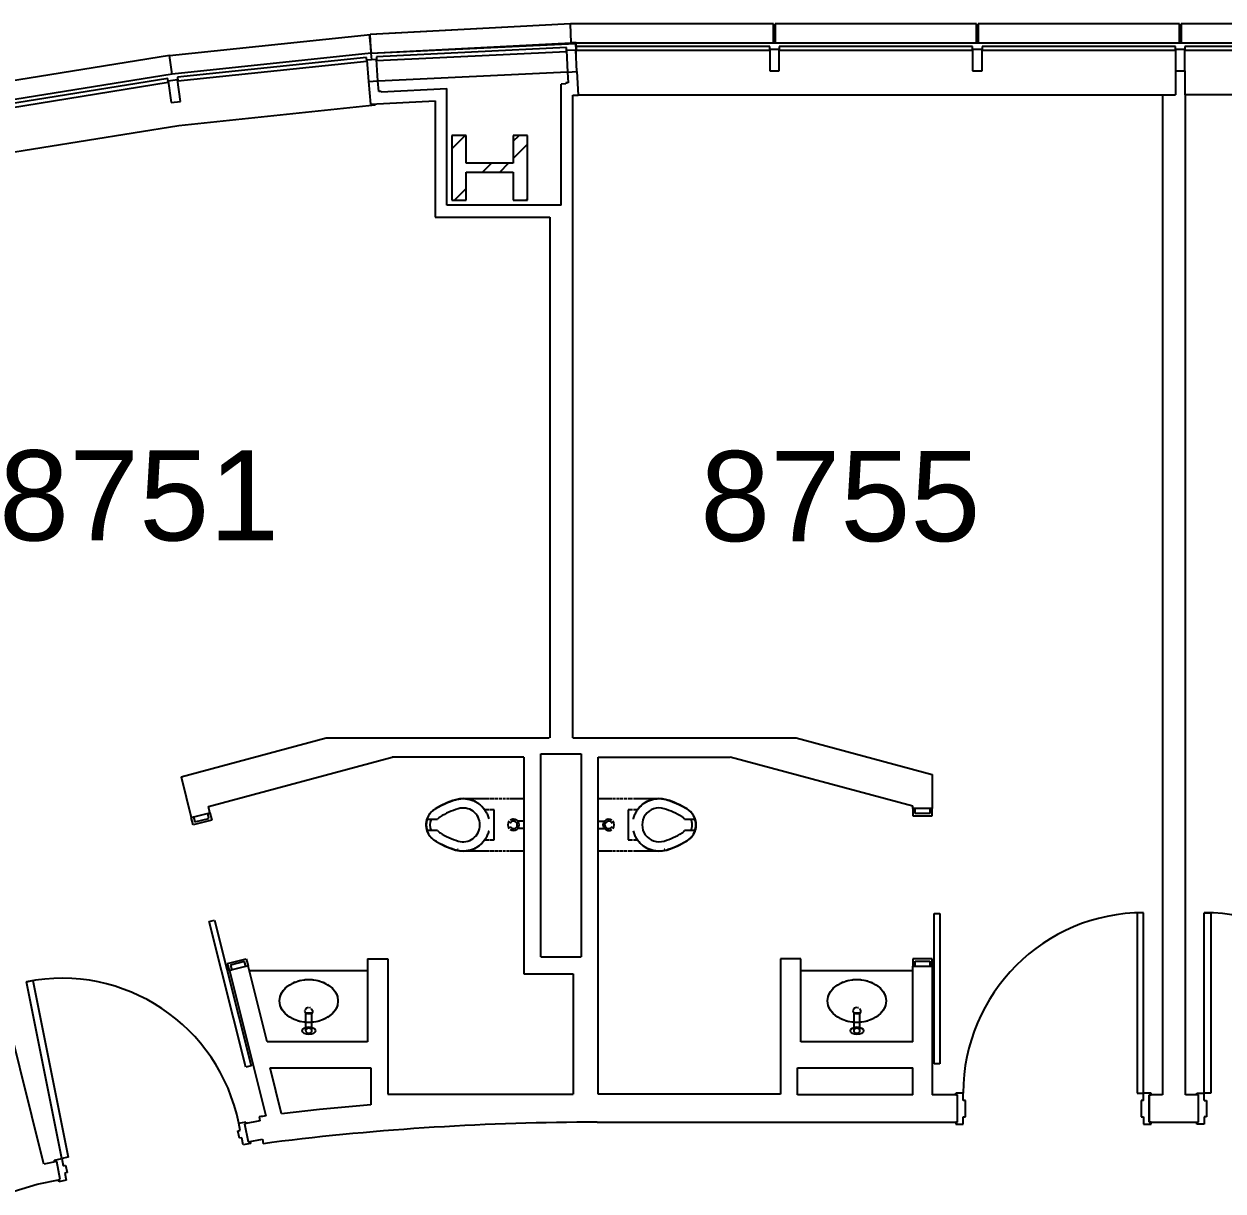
# Model space of a CAD drawing. Header units: inches. Extents: x -59 to 5673, y -29 to 4299.
# Drawn here: x 731.7 to 1050.7, y 3946.8 to 4257.3 of the extents above; entities that cross this region are included whole.
import ezdxf

# ---------------------------------------------------------------- set-up
doc = ezdxf.new("R2010")
doc.units = ezdxf.units.IN
doc.header["$LTSCALE"] = 96
doc.header["$MEASUREMENT"] = 0
for name, color, linetype in [('A-ANNO-ROOM', 4, 'Continuous'), ('A-COLS', 5, 'Continuous'), ('A-DOOR', 2, 'Continuous'), ('A-FLOR-CASE', 3, 'Continuous'), ('A-FLOR-PFIX', 2, 'Continuous'), ('A-GLAZ', 2, 'Continuous'), ('A-WALL-FULL', 6, 'Continuous')]:
    doc.layers.add(name, color=color, linetype=linetype)
doc.styles.add('ARIAL', font='arial.ttf')

msp = doc.modelspace()

# ---------------------------------------------------------------- hatches: boundary and pattern name
at = {"layer": 'A-GLAZ'}
for points in [[(824.05, 4249.56), (824.05, 4249.58), (823.8, 4254.55), (823.52, 4254.53), (823.83, 4251.58)], [(824.05, 4249.56), (878.44, 4252.15), (878.47, 4251.58), (878.59, 4251.6), (878.59, 4252.33), (877.25, 4252.33), (825.1, 4249.61)]]:
    msp.add_hatch(color=256, dxfattribs=at).paths.add_polyline_path(points, flags=0)

# ---------------------------------------------------------------- linework, layer by layer
at = {"layer": 'A-COLS'}
for p, q in [((845.48, 4224.12), (849.03, 4227.68)), ((849.3, 4227.68), (845.48, 4227.68)), ((845.48, 4227.68), (845.48, 4210.48)), ((849.3, 4220.27), (849.3, 4227.68)), ((861.86, 4226.1), (863.43, 4227.68)), ((865.68, 4227.68), (861.86, 4227.68)), ((861.86, 4227.68), (861.86, 4220.27)), ((865.68, 4210.48), (865.68, 4227.68)), ((861.86, 4221.49), (865.68, 4225.32)), ((861.86, 4220.27), (849.3, 4220.27)), ((849.3, 4210.48), (849.3, 4217.89)), ((849.3, 4217.89), (861.86, 4217.89)), ((853.64, 4217.89), (856.02, 4220.27)), ((858.25, 4217.89), (860.63, 4220.27)), ((861.86, 4217.89), (861.86, 4210.48)), ((846.23, 4210.48), (849.3, 4213.54)), ((845.48, 4210.48), (849.3, 4210.48)), ((861.86, 4210.48), (865.68, 4210.48)), ((865.24, 4210.48), (865.68, 4210.92))]:
    msp.add_line(p, q, dxfattribs=at)
at = {"layer": 'A-DOOR'}
for p, q in [((968.83, 4048.58), (968.2, 4048.58)), ((968.2, 4048.58), (968.2, 4046.58)), ((968.83, 4047.2), (968.83, 4048.58)), ((972.7, 4048.58), (972.7, 4047.2)), ((973.33, 4048.58), (972.7, 4048.58)), ((973.33, 4046.58), (973.33, 4048.58)), ((776.18, 4046.17), (776.79, 4046.32)), ((776.67, 4044.23), (776.18, 4046.17)), ((781.64, 4045.47), (776.67, 4044.23)), ((776.79, 4046.32), (777.12, 4044.99)), ((777.12, 4044.99), (780.88, 4045.93)), ((780.55, 4047.26), (781.16, 4047.41)), ((780.88, 4045.93), (780.55, 4047.26)), ((781.16, 4047.41), (781.64, 4045.47)), ((968.2, 4046.58), (973.33, 4046.58)), ((972.7, 4047.2), (968.83, 4047.2)), ((973.83, 3980.58), (973.83, 4020.58)), ((973.83, 4020.58), (975.33, 4020.58)), ((975.33, 4020.58), (975.33, 3980.58)), ((1027.83, 4020.83), (1027.83, 3972.83)), ((1029.58, 4020.83), (1027.83, 4020.83)), ((1029.58, 3972.83), (1029.58, 4020.83)), ((1045.7, 4020.83), (1047.45, 4020.83)), ((1045.7, 3972.83), (1045.7, 4020.83)), ((1047.45, 4020.83), (1047.45, 3972.83)), ((780.9, 4018.49), (782.36, 4018.85)), ((790.7, 3979.71), (780.9, 4018.49)), ((782.36, 4018.85), (792.16, 3980.07)), ((785.86, 4007.36), (790.83, 4008.6)), ((786.34, 4005.42), (785.86, 4007.36)), ((790.38, 4007.84), (786.62, 4006.91)), ((790.71, 4006.51), (790.38, 4007.84)), ((790.83, 4008.6), (791.32, 4006.66)), ((973.33, 4008.58), (968.2, 4008.58)), ((968.2, 4008.58), (968.2, 4006.58)), ((968.83, 4007.95), (972.7, 4007.95)), ((968.83, 4006.58), (968.83, 4007.95)), ((972.7, 4007.95), (972.7, 4006.58)), ((973.33, 4006.58), (973.33, 4008.58)), ((786.95, 4005.57), (786.34, 4005.42)), ((786.62, 4006.91), (786.95, 4005.57)), ((791.32, 4006.66), (790.71, 4006.51)), ((968.2, 4006.58), (968.83, 4006.58)), ((972.7, 4006.58), (973.33, 4006.58)), ((732.32, 4002.46), (734.04, 4002.8)), ((741.75, 3955.39), (732.32, 4002.46)), ((734.04, 4002.8), (743.46, 3955.74)), ((792.16, 3980.07), (790.7, 3979.71)), ((975.33, 3980.58), (973.83, 3980.58)), ((979.58, 3972.33), (979.58, 3972.83)), ((981.58, 3972.83), (979.58, 3972.83)), ((979.58, 3972.33), (980.08, 3972.33)), ((980.08, 3965.08), (980.08, 3972.33)), ((981.58, 3970.89), (981.58, 3972.83)), ((1027.83, 3972.83), (1029.58, 3972.83)), ((1031.58, 3972.83), (1029.58, 3972.83)), ((1029.58, 3970.89), (1029.58, 3972.83)), ((1031.08, 3965.08), (1031.08, 3972.33)), ((1031.08, 3972.33), (1031.58, 3972.33)), ((1031.58, 3972.33), (1031.58, 3972.83)), ((1031.58, 3972.33), (1031.58, 3972.58)), ((1043.7, 3972.83), (1045.7, 3972.83)), ((1043.7, 3972.33), (1043.7, 3972.83)), ((1043.7, 3972.33), (1043.7, 3972.58)), ((1044.2, 3972.33), (1043.7, 3972.33)), ((1044.2, 3965.08), (1044.2, 3972.33)), ((1047.45, 3972.83), (1045.7, 3972.83)), ((1045.7, 3970.89), (1045.7, 3972.83)), ((982.2, 3970.89), (981.58, 3970.89)), ((982.2, 3966.51), (982.2, 3970.89)), ((1029.58, 3970.89), (1028.96, 3970.89)), ((1028.96, 3970.89), (1028.96, 3966.51)), ((1045.7, 3970.89), (1046.32, 3970.89)), ((1046.32, 3970.89), (1046.32, 3966.51)), ((981.58, 3964.58), (981.58, 3966.51)), ((981.58, 3966.51), (982.2, 3966.51)), ((1028.96, 3966.51), (1029.58, 3966.51)), ((1029.58, 3966.51), (1029.58, 3964.58)), ((1045.7, 3966.51), (1045.7, 3964.58)), ((1046.32, 3966.51), (1045.7, 3966.51)), ((788.58, 3962.8), (789.19, 3962.92)), ((788.97, 3960.84), (788.58, 3962.8)), ((788.81, 3964.82), (790.77, 3965.22)), ((789.19, 3962.92), (788.81, 3964.82)), ((790.87, 3964.73), (790.38, 3964.63)), ((790.38, 3964.63), (791.34, 3959.85)), ((790.77, 3965.22), (790.87, 3964.73)), ((980.08, 3965.08), (979.58, 3965.08)), ((979.58, 3965.08), (979.58, 3964.58)), ((979.58, 3964.58), (981.58, 3964.58)), ((1029.58, 3964.58), (1031.58, 3964.58)), ((1031.58, 3965.08), (1031.08, 3965.08)), ((1031.58, 3964.58), (1031.58, 3965.08)), ((1043.7, 3965.08), (1044.2, 3965.08)), ((1043.7, 3964.58), (1043.7, 3965.08)), ((1045.7, 3964.58), (1043.7, 3964.58)), ((789.59, 3960.96), (788.97, 3960.84)), ((789.97, 3959.06), (789.59, 3960.96)), ((791.93, 3959.46), (789.97, 3959.06)), ((791.34, 3959.85), (791.83, 3959.95)), ((791.83, 3959.95), (791.93, 3959.46)), ((739.79, 3955), (741.75, 3955.39)), ((739.88, 3954.51), (739.79, 3955)), ((740.37, 3954.61), (739.88, 3954.51)), ((741.33, 3949.83), (740.37, 3954.61)), ((743.46, 3955.74), (741.75, 3955.39)), ((741.75, 3955.39), (742.13, 3953.49)), ((742.13, 3953.49), (742.73, 3953.62)), ((742.73, 3953.62), (743.13, 3951.66)), ((740.84, 3949.73), (741.33, 3949.83)), ((740.94, 3949.24), (740.84, 3949.73)), ((743.13, 3951.66), (742.52, 3951.53)), ((742.52, 3951.53), (742.9, 3949.63)), ((742.9, 3949.63), (740.94, 3949.24))]:
    msp.add_line(p, q, dxfattribs=at)
for centre, start, end in [((1029.58, 3972.83), 90, 180), ((1029.58, 3972.83), 90, 180), ((1045.7, 3972.83), 0, 90), ((1045.7, 3972.83), 0, 90), ((741.75, 3955.39), 11.3279, 101.3279), ((741.75, 3955.39), 11.3279, 101.3279)]:
    msp.add_arc(centre, 48, start, end, dxfattribs=at)
at = {"layer": 'A-FLOR-CASE'}
for p, q in [((791.77, 4005.45), (823.08, 4005.45)), ((938.33, 4005.45), (968.2, 4005.45))]:
    msp.add_line(p, q, dxfattribs=at)
at = {"layer": 'A-FLOR-PFIX'}
for p, q in [((841.07, 4048.45), (841.86, 4048.92)), ((841.86, 4048.92), (842.67, 4049.36)), ((842.67, 4049.36), (843.5, 4049.76)), ((843.5, 4049.76), (844.34, 4050.13)), ((844.34, 4050.13), (845.19, 4050.47)), ((845.19, 4050.47), (846.06, 4050.77)), ((846.06, 4050.77), (846.45, 4050.89)), ((846.45, 4050.89), (846.72, 4050.97)), ((846.72, 4050.97), (846.99, 4051.04)), ((846.99, 4051.04), (847.27, 4051.09)), ((847.27, 4051.09), (847.54, 4051.14)), ((847.54, 4051.14), (847.82, 4051.17)), ((847.82, 4051.17), (848.1, 4051.19)), ((848.1, 4051.19), (848.38, 4051.2)), ((848.38, 4051.2), (848.66, 4051.2)), ((848.5, 4051.2), (855.33, 4051.2)), ((848.66, 4051.2), (848.94, 4051.19)), ((848.94, 4051.19), (849.22, 4051.16)), ((849.22, 4051.16), (849.5, 4051.13)), ((849.5, 4051.13), (849.77, 4051.08)), ((849.77, 4051.08), (850.05, 4051.03)), ((850.05, 4051.03), (850.32, 4050.96)), ((850.32, 4050.96), (850.59, 4050.88)), ((850.59, 4050.88), (850.85, 4050.79)), ((850.85, 4050.79), (851.11, 4050.7)), ((851.11, 4050.7), (851.37, 4050.59)), ((851.37, 4050.59), (851.63, 4050.47)), ((851.63, 4050.47), (851.87, 4050.34)), ((851.87, 4050.34), (852.12, 4050.2)), ((852.12, 4050.2), (852.35, 4050.05)), ((852.35, 4050.05), (852.58, 4049.89)), ((852.58, 4049.89), (852.81, 4049.72)), ((852.81, 4049.72), (853.02, 4049.54)), ((853.02, 4049.54), (853.23, 4049.36)), ((853.23, 4049.36), (853.44, 4049.16)), ((853.44, 4049.16), (853.63, 4048.96)), ((853.63, 4048.96), (853.82, 4048.75)), ((853.82, 4048.75), (854, 4048.54)), ((855.57, 4051.2), (856.83, 4051.2)), ((857.07, 4051.2), (857.83, 4051.2)), ((858.07, 4051.2), (858.83, 4051.2)), ((859.07, 4051.2), (859.83, 4051.2)), ((860.07, 4051.2), (860.83, 4051.2)), ((861.07, 4051.2), (864.7, 4051.2)), ((884.45, 4051.2), (888.15, 4051.2)), ((888.32, 4051.2), (889.08, 4051.2)), ((889.32, 4051.2), (890.08, 4051.2)), ((890.34, 4051.2), (891.08, 4051.2)), ((891.32, 4051.2), (892.08, 4051.2)), ((892.32, 4051.2), (893.58, 4051.2)), ((893.82, 4051.2), (900.65, 4051.2)), ((895.04, 4048.38), (895.21, 4048.6)), ((895.21, 4048.6), (895.39, 4048.82)), ((895.39, 4048.82), (895.58, 4049.02)), ((895.58, 4049.02), (895.78, 4049.22)), ((895.78, 4049.22), (895.98, 4049.41)), ((896, 4049.43), (896.19, 4049.6)), ((896.19, 4049.6), (896.41, 4049.77)), ((896.41, 4049.77), (896.64, 4049.94)), ((896.64, 4049.94), (896.87, 4050.09)), ((896.87, 4050.09), (897.11, 4050.24)), ((897.11, 4050.24), (897.36, 4050.38)), ((897.36, 4050.38), (897.61, 4050.5)), ((897.61, 4050.5), (897.86, 4050.62)), ((897.86, 4050.62), (898.12, 4050.73)), ((898.12, 4050.73), (898.38, 4050.82)), ((898.38, 4050.82), (898.65, 4050.91)), ((898.65, 4050.91), (898.92, 4050.98)), ((898.92, 4050.98), (899.19, 4051.05)), ((899.19, 4051.05), (899.47, 4051.1)), ((899.47, 4051.1), (899.74, 4051.14)), ((899.74, 4051.14), (900.02, 4051.17)), ((900.02, 4051.17), (900.3, 4051.19)), ((900.3, 4051.19), (900.58, 4051.2)), ((900.58, 4051.2), (900.86, 4051.2)), ((900.86, 4051.2), (901.14, 4051.18)), ((901.14, 4051.18), (901.42, 4051.16)), ((901.42, 4051.16), (901.7, 4051.12)), ((901.7, 4051.12), (901.97, 4051.08)), ((901.97, 4051.08), (902.25, 4051.02)), ((902.25, 4051.02), (902.52, 4050.95)), ((902.52, 4050.95), (902.71, 4050.89)), ((902.71, 4050.89), (903.58, 4050.61)), ((903.58, 4050.61), (904.44, 4050.29)), ((904.44, 4050.29), (905.29, 4049.93)), ((905.29, 4049.93), (906.12, 4049.54)), ((906.12, 4049.54), (906.94, 4049.12)), ((906.94, 4049.12), (907.74, 4048.66)), ((907.74, 4048.66), (908.09, 4048.45)), ((838.8, 4045.19), (838.85, 4045.39)), ((838.85, 4045.39), (838.9, 4045.58)), ((838.9, 4045.58), (838.96, 4045.77)), ((838.93, 4045.7), (841.7, 4045.7)), ((838.96, 4045.77), (839.02, 4045.96)), ((839.02, 4045.96), (839.1, 4046.15)), ((839.1, 4046.15), (839.18, 4046.33)), ((839.18, 4046.33), (839.27, 4046.51)), ((839.27, 4046.51), (839.36, 4046.69)), ((839.36, 4046.69), (839.47, 4046.86)), ((839.47, 4046.86), (839.58, 4047.02)), ((839.58, 4047.02), (839.69, 4047.19)), ((839.69, 4047.19), (839.81, 4047.35)), ((839.81, 4047.35), (839.94, 4047.5)), ((839.94, 4047.5), (840.08, 4047.65)), ((840.08, 4047.65), (840.22, 4047.79)), ((840.22, 4047.79), (840.37, 4047.92)), ((840.37, 4047.92), (840.52, 4048.06)), ((840.52, 4048.06), (840.67, 4048.18)), ((840.67, 4048.18), (840.84, 4048.3)), ((840.84, 4048.3), (841, 4048.41)), ((841, 4048.41), (841.07, 4048.45)), ((854, 4048.54), (854.16, 4048.31)), ((854.16, 4048.31), (854.32, 4048.09)), ((855.33, 4048.2), (854.25, 4048.2)), ((854.32, 4048.09), (854.48, 4047.85)), ((854.48, 4047.85), (854.62, 4047.61)), ((854.62, 4047.61), (854.75, 4047.36)), ((854.75, 4047.36), (854.87, 4047.11)), ((854.87, 4047.11), (854.98, 4046.85)), ((854.98, 4046.85), (855.08, 4046.59)), ((855.08, 4046.59), (855.17, 4046.32)), ((855.17, 4046.32), (855.25, 4046.06)), ((855.25, 4046.06), (855.32, 4045.78)), ((856.75, 4048.2), (855.57, 4048.2)), ((856.75, 4040.2), (856.75, 4048.2)), ((893.58, 4048.2), (892.4, 4048.2)), ((892.4, 4048.2), (892.4, 4040.2)), ((894.91, 4048.2), (893.82, 4048.2)), ((893.83, 4045.74), (893.86, 4045.87)), ((893.86, 4045.87), (893.93, 4046.14)), ((893.93, 4046.14), (894.01, 4046.4)), ((894.01, 4046.4), (894.1, 4046.67)), ((894.1, 4046.67), (894.21, 4046.93)), ((894.21, 4046.93), (894.32, 4047.18)), ((894.32, 4047.18), (894.45, 4047.43)), ((894.45, 4047.43), (894.58, 4047.68)), ((894.58, 4047.68), (894.72, 4047.92)), ((894.72, 4047.92), (894.88, 4048.15)), ((894.88, 4048.15), (895.04, 4048.38)), ((907.45, 4045.7), (910.22, 4045.7)), ((908.09, 4048.45), (908.26, 4048.34)), ((908.26, 4048.34), (908.42, 4048.23)), ((908.42, 4048.23), (908.58, 4048.1)), ((908.58, 4048.1), (908.73, 4047.98)), ((908.73, 4047.98), (908.88, 4047.84)), ((908.88, 4047.84), (909.02, 4047.7)), ((909.02, 4047.7), (909.16, 4047.56)), ((909.16, 4047.56), (909.29, 4047.41)), ((909.29, 4047.41), (909.42, 4047.25)), ((909.42, 4047.25), (909.53, 4047.09)), ((909.53, 4047.09), (909.65, 4046.92)), ((909.65, 4046.92), (909.75, 4046.75)), ((909.75, 4046.75), (909.85, 4046.58)), ((909.85, 4046.58), (909.94, 4046.4)), ((909.94, 4046.4), (910.03, 4046.22)), ((910.03, 4046.22), (910.1, 4046.04)), ((910.1, 4046.04), (910.17, 4045.85)), ((910.17, 4045.85), (910.24, 4045.66)), ((910.24, 4045.66), (910.29, 4045.47)), ((910.29, 4045.47), (910.34, 4045.27)), ((838.7, 4044.2), (838.71, 4044.4)), ((838.7, 4044.12), (838.7, 4044.2)), ((838.71, 4043.92), (838.7, 4044.12)), ((838.71, 4044.4), (838.72, 4044.6)), ((838.73, 4043.72), (838.71, 4043.92)), ((838.72, 4044.6), (838.74, 4044.8)), ((838.75, 4043.52), (838.73, 4043.72)), ((838.74, 4044.8), (838.77, 4045)), ((838.78, 4043.33), (838.75, 4043.52)), ((838.77, 4045), (838.8, 4045.19)), ((838.82, 4043.13), (838.78, 4043.33)), ((838.87, 4042.94), (838.82, 4043.13)), ((838.92, 4042.74), (838.87, 4042.94)), ((838.98, 4042.55), (838.92, 4042.74)), ((841.7, 4042.7), (838.93, 4042.7)), ((839.05, 4042.37), (838.98, 4042.55)), ((839.13, 4042.18), (839.05, 4042.37)), ((839.21, 4042), (839.13, 4042.18)), ((855.23, 4042.27), (855.15, 4042)), ((855.3, 4042.54), (855.23, 4042.27)), ((855.33, 4042.66), (855.3, 4042.54)), ((864.7, 4045.2), (863.04, 4045.2)), ((864.7, 4043.2), (863.04, 4043.2)), ((884.45, 4045.2), (886.11, 4045.2)), ((884.45, 4043.2), (886.11, 4043.2)), ((893.9, 4042.35), (893.84, 4042.62)), ((893.98, 4042.08), (893.9, 4042.35)), ((910.22, 4042.7), (907.45, 4042.7)), ((910.06, 4042.25), (909.98, 4042.07)), ((910.13, 4042.44), (910.06, 4042.25)), ((910.2, 4042.63), (910.13, 4042.44)), ((910.26, 4042.82), (910.2, 4042.63)), ((910.31, 4043.01), (910.26, 4042.82)), ((910.35, 4043.21), (910.31, 4043.01)), ((910.34, 4045.27), (910.38, 4045.08)), ((910.39, 4043.4), (910.35, 4043.21)), ((910.38, 4045.08), (910.41, 4044.88)), ((910.42, 4043.6), (910.39, 4043.4)), ((910.41, 4044.88), (910.43, 4044.68)), ((910.44, 4043.8), (910.42, 4043.6)), ((910.43, 4044.68), (910.44, 4044.48)), ((910.44, 4044.48), (910.45, 4044.28)), ((910.45, 4044), (910.44, 4043.8)), ((910.45, 4044.28), (910.45, 4044.2)), ((910.45, 4044.2), (910.45, 4044)), ((839.3, 4041.82), (839.21, 4042)), ((839.4, 4041.65), (839.3, 4041.82)), ((839.51, 4041.48), (839.4, 4041.65)), ((839.62, 4041.31), (839.51, 4041.48)), ((839.74, 4041.15), (839.62, 4041.31)), ((839.86, 4041), (839.74, 4041.15)), ((840, 4040.85), (839.86, 4041)), ((840.13, 4040.7), (840, 4040.85)), ((840.28, 4040.56), (840.13, 4040.7)), ((840.42, 4040.43), (840.28, 4040.56)), ((840.58, 4040.3), (840.42, 4040.43)), ((840.74, 4040.18), (840.58, 4040.3)), ((840.9, 4040.06), (840.74, 4040.18)), ((841.07, 4039.95), (840.9, 4040.06)), ((841.42, 4039.74), (841.07, 4039.95)), ((842.22, 4039.29), (841.42, 4039.74)), ((843.03, 4038.86), (842.22, 4039.29)), ((853.17, 4038.99), (852.96, 4038.81)), ((853.38, 4039.18), (853.17, 4038.99)), ((853.57, 4039.38), (853.38, 4039.18)), ((853.76, 4039.59), (853.57, 4039.38)), ((853.94, 4039.8), (853.76, 4039.59)), ((854.12, 4040.02), (853.94, 4039.8)), ((854.28, 4040.25), (854.12, 4040.02)), ((854.25, 4040.2), (855.35, 4040.2)), ((854.43, 4040.48), (854.28, 4040.25)), ((854.58, 4040.72), (854.43, 4040.48)), ((854.71, 4040.97), (854.58, 4040.72)), ((854.83, 4041.22), (854.71, 4040.97)), ((854.95, 4041.48), (854.83, 4041.22)), ((855.05, 4041.74), (854.95, 4041.48)), ((855.15, 4042), (855.05, 4041.74)), ((855.56, 4040.2), (856.75, 4040.2)), ((892.4, 4040.2), (893.6, 4040.2)), ((893.81, 4040.2), (894.91, 4040.2)), ((894.07, 4041.81), (893.98, 4042.08)), ((894.18, 4041.55), (894.07, 4041.81)), ((894.29, 4041.3), (894.18, 4041.55)), ((894.41, 4041.04), (894.29, 4041.3)), ((894.54, 4040.8), (894.41, 4041.04)), ((894.68, 4040.55), (894.54, 4040.8)), ((894.83, 4040.32), (894.68, 4040.55)), ((894.99, 4040.09), (894.83, 4040.32)), ((895.16, 4039.86), (894.99, 4040.09)), ((895.34, 4039.65), (895.16, 4039.86)), ((895.52, 4039.44), (895.34, 4039.65)), ((895.72, 4039.24), (895.52, 4039.44)), ((895.92, 4039.04), (895.72, 4039.24)), ((896.13, 4038.86), (895.92, 4039.04)), ((906.49, 4039.05), (905.66, 4038.64)), ((907.3, 4039.48), (906.49, 4039.05)), ((908.09, 4039.95), (907.3, 4039.48)), ((908.15, 4039.99), (908.09, 4039.95)), ((908.32, 4040.11), (908.15, 4039.99)), ((908.48, 4040.22), (908.32, 4040.11)), ((908.64, 4040.35), (908.48, 4040.22)), ((908.79, 4040.48), (908.64, 4040.35)), ((908.94, 4040.61), (908.79, 4040.48)), ((909.08, 4040.76), (908.94, 4040.61)), ((909.21, 4040.9), (909.08, 4040.76)), ((909.34, 4041.06), (909.21, 4040.9)), ((909.46, 4041.22), (909.34, 4041.06)), ((909.58, 4041.38), (909.46, 4041.22)), ((909.69, 4041.55), (909.58, 4041.38)), ((909.79, 4041.72), (909.69, 4041.55)), ((909.89, 4041.89), (909.79, 4041.72)), ((909.98, 4042.07), (909.89, 4041.89)), ((843.87, 4038.47), (843.03, 4038.86)), ((844.71, 4038.12), (843.87, 4038.47)), ((845.58, 4037.8), (844.71, 4038.12)), ((846.45, 4037.51), (845.58, 4037.8)), ((846.64, 4037.45), (846.45, 4037.51)), ((846.91, 4037.38), (846.64, 4037.45)), ((847.18, 4037.33), (846.91, 4037.38)), ((847.46, 4037.28), (847.18, 4037.33)), ((847.74, 4037.24), (847.46, 4037.28)), ((848.02, 4037.22), (847.74, 4037.24)), ((848.3, 4037.2), (848.02, 4037.22)), ((848.58, 4037.2), (848.3, 4037.2)), ((855.34, 4037.2), (848.5, 4037.2)), ((848.86, 4037.21), (848.58, 4037.2)), ((849.14, 4037.23), (848.86, 4037.21)), ((849.41, 4037.26), (849.14, 4037.23)), ((849.69, 4037.3), (849.41, 4037.26)), ((849.97, 4037.36), (849.69, 4037.3)), ((850.24, 4037.42), (849.97, 4037.36)), ((850.51, 4037.5), (850.24, 4037.42)), ((850.77, 4037.58), (850.51, 4037.5)), ((851.04, 4037.68), (850.77, 4037.58)), ((851.3, 4037.78), (851.04, 4037.68)), ((851.55, 4037.9), (851.3, 4037.78)), ((851.8, 4038.03), (851.55, 4037.9)), ((852.04, 4038.16), (851.8, 4038.03)), ((852.28, 4038.31), (852.04, 4038.16)), ((852.52, 4038.47), (852.28, 4038.31)), ((852.74, 4038.63), (852.52, 4038.47)), ((852.96, 4038.81), (852.74, 4038.63)), ((856.85, 4037.2), (855.57, 4037.2)), ((857.85, 4037.2), (857.05, 4037.2)), ((858.85, 4037.2), (858.05, 4037.2)), ((859.83, 4037.2), (859.05, 4037.2)), ((860.85, 4037.2), (860.07, 4037.2)), ((864.7, 4037.2), (861.05, 4037.2)), ((888.1, 4037.2), (884.45, 4037.2)), ((889.09, 4037.2), (888.3, 4037.2)), ((890.1, 4037.2), (889.32, 4037.2)), ((891.1, 4037.2), (890.34, 4037.2)), ((892.1, 4037.2), (891.3, 4037.2)), ((893.59, 4037.2), (892.3, 4037.2)), ((900.65, 4037.2), (893.82, 4037.2)), ((896.35, 4038.68), (896.13, 4038.86)), ((896.57, 4038.52), (896.35, 4038.68)), ((896.8, 4038.36), (896.57, 4038.52)), ((897.04, 4038.21), (896.8, 4038.36)), ((897.28, 4038.07), (897.04, 4038.21)), ((897.53, 4037.94), (897.28, 4038.07)), ((897.78, 4037.82), (897.53, 4037.94)), ((898.04, 4037.71), (897.78, 4037.82)), ((898.3, 4037.61), (898.04, 4037.71)), ((898.57, 4037.52), (898.3, 4037.61)), ((898.84, 4037.44), (898.57, 4037.52)), ((899.11, 4037.37), (898.84, 4037.44)), ((899.38, 4037.32), (899.11, 4037.37)), ((899.66, 4037.27), (899.38, 4037.32)), ((899.94, 4037.24), (899.66, 4037.27)), ((900.22, 4037.22), (899.94, 4037.24)), ((900.5, 4037.2), (900.22, 4037.22)), ((900.78, 4037.2), (900.5, 4037.2)), ((901.06, 4037.21), (900.78, 4037.2)), ((901.33, 4037.23), (901.06, 4037.21)), ((901.61, 4037.27), (901.33, 4037.23)), ((901.89, 4037.31), (901.61, 4037.27)), ((902.16, 4037.37), (901.89, 4037.31)), ((902.44, 4037.43), (902.16, 4037.37)), ((902.71, 4037.51), (902.44, 4037.43)), ((903.09, 4037.63), (902.71, 4037.51)), ((903.96, 4037.93), (903.09, 4037.63)), ((904.82, 4038.27), (903.96, 4037.93)), ((905.66, 4038.64), (904.82, 4038.27)), ((800.33, 3999.67), (801.14, 4000.71)), ((801.14, 4000.71), (802.23, 4001.59)), ((802.23, 4001.59), (803.55, 4002.3)), ((803.55, 4002.3), (805.03, 4002.78)), ((805.03, 4002.78), (806.62, 4003.03)), ((806.62, 4003.03), (808.25, 4003.03)), ((808.25, 4003.03), (809.84, 4002.78)), ((809.84, 4002.78), (811.33, 4002.3)), ((811.33, 4002.3), (812.64, 4001.59)), ((812.64, 4001.59), (813.73, 4000.71)), ((813.73, 4000.71), (814.54, 3999.67)), ((946.16, 3999.67), (946.97, 4000.71)), ((946.97, 4000.71), (948.06, 4001.59)), ((948.06, 4001.59), (949.38, 4002.3)), ((949.38, 4002.3), (950.86, 4002.78)), ((950.86, 4002.78), (952.45, 4003.03)), ((952.45, 4003.03), (954.08, 4003.03)), ((954.08, 4003.03), (955.67, 4002.78)), ((955.67, 4002.78), (957.16, 4002.3)), ((957.16, 4002.3), (958.47, 4001.59)), ((958.47, 4001.59), (959.56, 4000.71)), ((959.56, 4000.71), (960.38, 3999.67)), ((799.65, 3997.34), (799.82, 3998.53)), ((799.81, 3998.46), (799.88, 3998.71)), ((799.82, 3998.53), (800.33, 3999.67)), ((814.54, 3999.67), (815.05, 3998.53)), ((814.99, 3998.71), (815.07, 3998.46)), ((815.05, 3998.53), (815.22, 3997.34)), ((945.49, 3997.34), (945.66, 3998.53)), ((945.64, 3998.46), (945.71, 3998.71)), ((945.66, 3998.53), (946.16, 3999.67)), ((960.38, 3999.67), (960.88, 3998.53)), ((960.82, 3998.71), (960.9, 3998.46)), ((960.88, 3998.53), (961.05, 3997.34)), ((799.82, 3996.15), (799.65, 3997.34)), ((800.33, 3995.02), (799.82, 3996.15)), ((801.14, 3993.98), (800.33, 3995.02)), ((806.44, 3994.65), (806.46, 3994.8)), ((806.6, 3994.25), (806.44, 3994.65)), ((808.11, 3995.33), (808.4, 3994.85)), ((808.4, 3994.37), (808.22, 3994.02)), ((808.4, 3994.85), (808.4, 3994.37)), ((814.54, 3995.02), (813.73, 3993.98)), ((815.05, 3996.15), (814.54, 3995.02)), ((815.22, 3997.34), (815.05, 3996.15)), ((945.66, 3996.15), (945.49, 3997.34)), ((946.16, 3995.02), (945.66, 3996.15)), ((946.97, 3993.98), (946.16, 3995.02)), ((952.27, 3994.65), (952.29, 3994.8)), ((952.43, 3994.25), (952.27, 3994.65)), ((953.94, 3995.33), (954.23, 3994.85)), ((954.23, 3994.37), (954.05, 3994.02)), ((954.23, 3994.85), (954.23, 3994.37)), ((960.38, 3995.02), (959.56, 3993.98)), ((960.88, 3996.15), (960.38, 3995.02)), ((961.05, 3997.34), (960.88, 3996.15)), ((802.23, 3993.09), (801.14, 3993.98)), ((803.55, 3992.39), (802.23, 3993.09)), ((805.03, 3991.9), (803.55, 3992.39)), ((806.62, 3991.66), (805.03, 3991.9)), ((807.12, 3993.9), (806.6, 3994.25)), ((808.25, 3991.66), (806.62, 3991.66)), ((806.69, 3994.2), (808.19, 3994.2)), ((806.69, 3989.45), (806.69, 3994.2)), ((808.04, 3993.89), (807.12, 3993.9)), ((808.22, 3994.02), (808.04, 3993.89)), ((808.19, 3994.2), (808.19, 3989.45)), ((809.84, 3991.9), (808.25, 3991.66)), ((811.33, 3992.39), (809.84, 3991.9)), ((812.64, 3993.09), (811.33, 3992.39)), ((813.73, 3993.98), (812.64, 3993.09)), ((948.06, 3993.09), (946.97, 3993.98)), ((949.38, 3992.39), (948.06, 3993.09)), ((950.86, 3991.9), (949.38, 3992.39)), ((952.45, 3991.66), (950.86, 3991.9)), ((952.95, 3993.9), (952.43, 3994.25)), ((954.08, 3991.66), (952.45, 3991.66)), ((952.52, 3994.2), (954.02, 3994.2)), ((952.52, 3989.45), (952.52, 3994.2)), ((953.87, 3993.89), (952.95, 3993.9)), ((954.05, 3994.02), (953.87, 3993.89)), ((954.02, 3994.2), (954.02, 3989.45)), ((955.67, 3991.9), (954.08, 3991.66)), ((957.16, 3992.39), (955.67, 3991.9)), ((958.47, 3993.09), (957.16, 3992.39)), ((959.56, 3993.98), (958.47, 3993.09))]:
    msp.add_line(p, q, dxfattribs=at)
for centre in [(807.44, 3989.45), (953.27, 3989.45)]:
    msp.add_circle(centre, 0.75, dxfattribs=at)
for centre, radius, start, end in [((853.19, 4028.9), 23, 107.0353, 121.8005), ((848.5, 4044.2), 7, 34.8499, 107.0353), ((848.5, 4044.2), 4.5, 0, 107.0353), ((900.65, 4044.2), 7, 72.9647, 145.1501), ((900.65, 4044.2), 4.5, 72.9647, 287.0353), ((895.97, 4028.9), 23, 58.1995, 72.9647), ((843.7, 4044.2), 5, 121.8005, 238.1995), ((843.7, 4044.2), 4, 157.7775, 202.2225), ((843.7, 4044.2), 2.5, 121.8005, 143.1301), ((853.19, 4028.9), 20.5, 107.0353, 121.8005), ((861.93, 4044.2), 1.5, 234.6633, 90), ((861.93, 4044.2), 1.5, 90, 125.3367), ((887.23, 4044.2), 1.5, 54.3619, 305.3367), ((895.97, 4028.9), 20.5, 58.1995, 72.9647), ((905.45, 4044.2), 2.5, 36.8699, 58.1995), ((905.45, 4044.2), 5, 0, 58.1995), ((905.45, 4044.2), 4, 0, 22.2225), ((843.7, 4044.2), 2.5, 216.8699, 238.1995), ((848.5, 4044.2), 4.5, 252.9647, 0), ((861.93, 4044.2), 1.5, 139.6467, 220.4131), ((861.92, 4044.2), 0.996, 202.6886, 157.3114), ((887.23, 4044.2), 0.996, 22.6886, 337.3114), ((887.23, 4044.2), 1.5, 319.9625, 40.0375), ((905.45, 4044.2), 2.5, 301.8005, 323.1301), ((905.45, 4044.2), 5, 301.8005, 0), ((905.45, 4044.2), 4, 337.7775, 0), ((853.19, 4059.5), 23, 238.1995, 252.9647), ((853.19, 4059.5), 20.5, 238.1995, 252.9647), ((848.5, 4044.2), 7, 252.9647, 325.1501), ((900.65, 4044.2), 7, 214.8499, 287.0353), ((895.97, 4059.5), 20.5, 287.0353, 301.8005), ((895.97, 4059.5), 23, 287.0353, 301.8005), ((847, 4038.2), 0.5, 270, 290), ((902.16, 4038.2), 0.5, 250, 270), ((807.44, 3994.59), 1, 91.4853, 162), ((807.44, 3994.59), 1, 62.4389, 80.9999), ((953.27, 3994.59), 1, 91.4853, 162), ((953.27, 3994.59), 1, 62.4389, 80.9999)]:
    msp.add_arc(centre, radius, start, end, dxfattribs=at)
for centre in [(807.48, 3989.44), (953.31, 3989.44)]:
    msp.add_ellipse(centre, major_axis=(1.75, 0), ratio=0.571429, dxfattribs=at)
for points, knots in [([(800.4, 3999.77), (800.43, 3999.83), (800.67, 4000.19), (800.97, 4000.53), (801.25, 4000.8)], [3.5903916, 3.5903916, 3.5903916, 3.5903916, 3.6249146, 3.8026973, 3.8026973, 3.8026973, 3.8026973]), ([(801.56, 4001.09), (801.56, 4001.09), (801.82, 4001.31), (802.11, 4001.52), (802.41, 4001.71)], [3.8663935, 3.8663935, 3.8663935, 3.8663935, 3.8665756, 4.0199157, 4.0199157, 4.0199157, 4.0199157]), ([(802.87, 4001.97), (802.9, 4001.99), (803.2, 4002.14), (803.52, 4002.29), (803.81, 4002.4)], [4.0945479, 4.0945479, 4.0945479, 4.0945479, 4.1082365, 4.2352464, 4.2352464, 4.2352464, 4.2352464]), ([(804.42, 4002.61), (804.49, 4002.63), (804.81, 4002.73), (805.13, 4002.81), (805.39, 4002.86)], [4.3201203, 4.3201203, 4.3201203, 4.3201203, 4.3498975, 4.4498221, 4.4498221, 4.4498221, 4.4498221]), ([(806.09, 4002.98), (806.22, 4002.99), (806.54, 4003.03), (806.87, 4003.05), (807.06, 4003.06)], [4.541704, 4.541704, 4.541704, 4.541704, 4.5915585, 4.6652167, 4.6652167, 4.6652167, 4.6652167]), ([(807.81, 4003.06), (808, 4003.05), (808.33, 4003.03), (808.65, 4002.99), (808.78, 4002.98)], [4.7595613, 4.7595613, 4.7595613, 4.7595613, 4.8332195, 4.883074, 4.883074, 4.883074, 4.883074]), ([(809.49, 4002.86), (809.74, 4002.81), (810.07, 4002.73), (810.38, 4002.63), (810.45, 4002.61)], [4.9749558, 4.9749558, 4.9749558, 4.9749558, 5.0748804, 5.1046577, 5.1046577, 5.1046577, 5.1046577]), ([(811.06, 4002.4), (811.35, 4002.29), (811.67, 4002.14), (811.97, 4001.99), (812, 4001.97)], [5.1895316, 5.1895316, 5.1895316, 5.1895316, 5.3165414, 5.3302301, 5.3302301, 5.3302301, 5.3302301]), ([(812.46, 4001.71), (812.76, 4001.52), (813.05, 4001.31), (813.31, 4001.09), (813.31, 4001.09)], [5.4048623, 5.4048623, 5.4048623, 5.4048623, 5.5582024, 5.5583845, 5.5583845, 5.5583845, 5.5583845]), ([(813.63, 4000.8), (813.9, 4000.53), (814.18, 4000.19), (814.44, 3999.83), (814.48, 3999.77)], [5.6220806, 5.6220806, 5.6220806, 5.6220806, 5.7998634, 5.8343864, 5.8343864, 5.8343864, 5.8343864]), ([(946.23, 3999.77), (946.26, 3999.83), (946.5, 4000.19), (946.8, 4000.53), (947.08, 4000.8)], [3.5903916, 3.5903916, 3.5903916, 3.5903916, 3.6249146, 3.8026973, 3.8026973, 3.8026973, 3.8026973]), ([(947.39, 4001.09), (947.39, 4001.09), (947.65, 4001.31), (947.94, 4001.52), (948.24, 4001.71)], [3.8663935, 3.8663935, 3.8663935, 3.8663935, 3.8665756, 4.0199157, 4.0199157, 4.0199157, 4.0199157]), ([(948.7, 4001.97), (948.73, 4001.99), (949.03, 4002.14), (949.35, 4002.29), (949.64, 4002.4)], [4.0945479, 4.0945479, 4.0945479, 4.0945479, 4.1082365, 4.2352464, 4.2352464, 4.2352464, 4.2352464]), ([(950.25, 4002.61), (950.32, 4002.63), (950.64, 4002.73), (950.96, 4002.81), (951.22, 4002.86)], [4.3201203, 4.3201203, 4.3201203, 4.3201203, 4.3498975, 4.4498221, 4.4498221, 4.4498221, 4.4498221]), ([(951.92, 4002.98), (952.05, 4002.99), (952.38, 4003.03), (952.7, 4003.05), (952.89, 4003.06)], [4.541704, 4.541704, 4.541704, 4.541704, 4.5915585, 4.6652167, 4.6652167, 4.6652167, 4.6652167]), ([(953.64, 4003.06), (953.83, 4003.05), (954.16, 4003.03), (954.48, 4002.99), (954.61, 4002.98)], [4.7595613, 4.7595613, 4.7595613, 4.7595613, 4.8332195, 4.883074, 4.883074, 4.883074, 4.883074]), ([(955.32, 4002.86), (955.57, 4002.81), (955.9, 4002.73), (956.21, 4002.63), (956.28, 4002.61)], [4.9749558, 4.9749558, 4.9749558, 4.9749558, 5.0748804, 5.1046577, 5.1046577, 5.1046577, 5.1046577]), ([(956.89, 4002.4), (957.18, 4002.29), (957.5, 4002.14), (957.8, 4001.99), (957.83, 4001.97)], [5.1895316, 5.1895316, 5.1895316, 5.1895316, 5.3165414, 5.3302301, 5.3302301, 5.3302301, 5.3302301]), ([(958.29, 4001.71), (958.6, 4001.52), (958.88, 4001.31), (959.14, 4001.09), (959.14, 4001.09)], [5.4048623, 5.4048623, 5.4048623, 5.4048623, 5.5582024, 5.5583845, 5.5583845, 5.5583845, 5.5583845]), ([(959.46, 4000.8), (959.74, 4000.53), (960.02, 4000.19), (960.27, 3999.83), (960.32, 3999.77)], [5.6220806, 5.6220806, 5.6220806, 5.6220806, 5.7998634, 5.8343864, 5.8343864, 5.8343864, 5.8343864]), ([(799.84, 3998.58), (799.85, 3998.61), (799.97, 3999.01), (800.16, 3999.39), (800.37, 3999.74)], [3.3659921, 3.3659921, 3.3659921, 3.3659921, 3.3832536, 3.5832545, 3.5832545, 3.5832545, 3.5832545]), ([(814.5, 3999.74), (814.71, 3999.39), (814.92, 3999.01), (815.02, 3998.61), (815.02, 3998.58)], [5.8415235, 5.8415235, 5.8415235, 5.8415235, 6.0415243, 6.0587858, 6.0587858, 6.0587858, 6.0587858]), ([(945.67, 3998.58), (945.68, 3998.61), (945.81, 3999.01), (945.99, 3999.39), (946.2, 3999.74)], [3.3659921, 3.3659921, 3.3659921, 3.3659921, 3.3832536, 3.5832545, 3.5832545, 3.5832545, 3.5832545]), ([(960.33, 3999.74), (960.55, 3999.39), (960.75, 3999.01), (960.85, 3998.61), (960.85, 3998.58)], [5.8415235, 5.8415235, 5.8415235, 5.8415235, 6.0415243, 6.0587858, 6.0587858, 6.0587858, 6.0587858]), ([(800.37, 3994.95), (800.16, 3995.29), (799.95, 3995.68), (799.85, 3996.07), (799.85, 3996.11)], [2.6999308, 2.6999308, 2.6999308, 2.6999308, 2.8999317, 2.9171932, 2.9171932, 2.9171932, 2.9171932]), ([(801.25, 3993.89), (800.97, 3994.15), (800.69, 3994.5), (800.43, 3994.86), (800.39, 3994.91)], [2.480488, 2.480488, 2.480488, 2.480488, 2.6582707, 2.6927937, 2.6927937, 2.6927937, 2.6927937]), ([(814.48, 3994.92), (814.44, 3994.86), (814.2, 3994.5), (813.9, 3994.15), (813.63, 3993.89)], [0.448799, 0.448799, 0.448799, 0.448799, 0.4833219, 0.6611047, 0.6611047, 0.6611047, 0.6611047]), ([(815.03, 3996.11), (815.02, 3996.07), (814.9, 3995.68), (814.71, 3995.29), (814.5, 3994.95)], [0.2243995, 0.2243995, 0.2243995, 0.2243995, 0.241661, 0.4416618, 0.4416618, 0.4416618, 0.4416618]), ([(946.2, 3994.95), (945.99, 3995.29), (945.78, 3995.68), (945.69, 3996.07), (945.68, 3996.11)], [2.6999308, 2.6999308, 2.6999308, 2.6999308, 2.8999317, 2.9171932, 2.9171932, 2.9171932, 2.9171932]), ([(947.08, 3993.89), (946.8, 3994.15), (946.52, 3994.5), (946.26, 3994.86), (946.22, 3994.91)], [2.480488, 2.480488, 2.480488, 2.480488, 2.6582707, 2.6927937, 2.6927937, 2.6927937, 2.6927937]), ([(960.31, 3994.92), (960.27, 3994.86), (960.03, 3994.5), (959.74, 3994.15), (959.46, 3993.89)], [0.448799, 0.448799, 0.448799, 0.448799, 0.4833219, 0.6611047, 0.6611047, 0.6611047, 0.6611047]), ([(960.86, 3996.11), (960.85, 3996.07), (960.73, 3995.68), (960.55, 3995.29), (960.33, 3994.95)], [0.2243995, 0.2243995, 0.2243995, 0.2243995, 0.241661, 0.4416618, 0.4416618, 0.4416618, 0.4416618]), ([(802.41, 3992.98), (802.11, 3993.17), (801.82, 3993.38), (801.56, 3993.6), (801.56, 3993.6)], [2.2632696, 2.2632696, 2.2632696, 2.2632696, 2.4166097, 2.4167919, 2.4167919, 2.4167919, 2.4167919]), ([(803.81, 3992.29), (803.52, 3992.4), (803.2, 3992.54), (802.9, 3992.7), (802.87, 3992.72)], [2.0479389, 2.0479389, 2.0479389, 2.0479389, 2.1749488, 2.1886374, 2.1886374, 2.1886374, 2.1886374]), ([(805.39, 3991.83), (805.13, 3991.88), (804.81, 3991.96), (804.49, 3992.05), (804.42, 3992.07)], [1.8333632, 1.8333632, 1.8333632, 1.8333632, 1.9332878, 1.963065, 1.963065, 1.963065, 1.963065]), ([(807.06, 3991.63), (806.87, 3991.64), (806.54, 3991.66), (806.22, 3991.69), (806.09, 3991.71)], [1.6179686, 1.6179686, 1.6179686, 1.6179686, 1.6916268, 1.7414813, 1.7414813, 1.7414813, 1.7414813]), ([(808.78, 3991.71), (808.65, 3991.69), (808.33, 3991.66), (808, 3991.64), (807.81, 3991.63)], [1.4001113, 1.4001113, 1.4001113, 1.4001113, 1.4499658, 1.523624, 1.523624, 1.523624, 1.523624]), ([(810.45, 3992.07), (810.38, 3992.05), (810.06, 3991.96), (809.74, 3991.88), (809.49, 3991.83)], [1.1785276, 1.1785276, 1.1785276, 1.1785276, 1.2083049, 1.3082295, 1.3082295, 1.3082295, 1.3082295]), ([(812, 3992.72), (811.97, 3992.7), (811.67, 3992.54), (811.35, 3992.4), (811.06, 3992.29)], [0.9529552, 0.9529552, 0.9529552, 0.9529552, 0.9666439, 1.0936537, 1.0936537, 1.0936537, 1.0936537]), ([(813.31, 3993.6), (813.31, 3993.6), (813.05, 3993.38), (812.76, 3993.17), (812.46, 3992.98)], [0.7248008, 0.7248008, 0.7248008, 0.7248008, 0.7249829, 0.878323, 0.878323, 0.878323, 0.878323]), ([(948.24, 3992.98), (947.94, 3993.17), (947.65, 3993.38), (947.39, 3993.6), (947.39, 3993.6)], [2.2632696, 2.2632696, 2.2632696, 2.2632696, 2.4166097, 2.4167919, 2.4167919, 2.4167919, 2.4167919]), ([(949.64, 3992.29), (949.35, 3992.4), (949.03, 3992.54), (948.73, 3992.7), (948.7, 3992.72)], [2.0479389, 2.0479389, 2.0479389, 2.0479389, 2.1749488, 2.1886374, 2.1886374, 2.1886374, 2.1886374]), ([(951.22, 3991.83), (950.96, 3991.88), (950.64, 3991.96), (950.32, 3992.05), (950.25, 3992.07)], [1.8333632, 1.8333632, 1.8333632, 1.8333632, 1.9332878, 1.963065, 1.963065, 1.963065, 1.963065]), ([(952.89, 3991.63), (952.7, 3991.64), (952.38, 3991.66), (952.05, 3991.69), (951.92, 3991.71)], [1.6179686, 1.6179686, 1.6179686, 1.6179686, 1.6916268, 1.7414813, 1.7414813, 1.7414813, 1.7414813]), ([(954.61, 3991.71), (954.48, 3991.69), (954.16, 3991.66), (953.83, 3991.64), (953.64, 3991.63)], [1.4001113, 1.4001113, 1.4001113, 1.4001113, 1.4499658, 1.523624, 1.523624, 1.523624, 1.523624]), ([(956.28, 3992.07), (956.21, 3992.05), (955.9, 3991.96), (955.57, 3991.88), (955.32, 3991.83)], [1.1785276, 1.1785276, 1.1785276, 1.1785276, 1.2083049, 1.3082295, 1.3082295, 1.3082295, 1.3082295]), ([(957.83, 3992.72), (957.8, 3992.7), (957.5, 3992.54), (957.18, 3992.4), (956.89, 3992.29)], [0.9529552, 0.9529552, 0.9529552, 0.9529552, 0.9666439, 1.0936537, 1.0936537, 1.0936537, 1.0936537]), ([(959.14, 3993.6), (959.14, 3993.6), (958.88, 3993.38), (958.6, 3993.17), (958.29, 3992.98)], [0.7248008, 0.7248008, 0.7248008, 0.7248008, 0.7249829, 0.878323, 0.878323, 0.878323, 0.878323])]:
    msp.add_open_spline(points, degree=3, knots=knots, dxfattribs=at)
at = {"layer": 'A-GLAZ'}
for p, q in [((877.12, 4257.33), (823.79, 4254.55)), ((877.12, 4257.33), (823.84, 4254.56)), ((877.25, 4252.33), (877.12, 4257.33)), ((931.08, 4257.33), (877.12, 4257.33)), ((931.08, 4252.33), (931.08, 4257.33)), ((931.58, 4257.33), (931.58, 4252.33)), ((985.08, 4257.33), (931.58, 4257.33)), ((985.08, 4252.33), (985.08, 4257.33)), ((985.58, 4257.33), (985.58, 4252.33)), ((1039.08, 4257.33), (985.58, 4257.33)), ((1039.08, 4252.33), (1039.08, 4257.33)), ((1039.58, 4257.33), (1039.58, 4252.33)), ((1093.08, 4257.33), (1039.58, 4257.33)), ((770.4, 4248.97), (823.84, 4254.56)), ((823.52, 4254.53), (824.05, 4249.56)), ((824.05, 4249.56), (823.79, 4254.55)), ((824.05, 4249.56), (771.06, 4244.01)), ((824.05, 4249.56), (877.25, 4252.33)), ((824.05, 4249.56), (878.44, 4252.15)), ((824.18, 4247.81), (824.05, 4249.56)), ((875.99, 4251.03), (825.43, 4248.62)), ((825.48, 4247.63), (876.04, 4250.04)), ((876.04, 4250.04), (875.99, 4251.03)), ((878.52, 4250.4), (876.02, 4250.29)), ((876.02, 4250.29), (876.3, 4244.54)), ((878.59, 4252.33), (877.25, 4252.33)), ((878.44, 4252.15), (878.52, 4250.4)), ((878.47, 4251.58), (878.59, 4251.58)), ((878.47, 4251.57), (878.59, 4251.58)), ((878.8, 4244.66), (878.52, 4250.4)), ((878.59, 4251.33), (878.59, 4252.33)), ((878.59, 4252.33), (2036.33, 4252.33)), ((930.08, 4251.33), (878.59, 4251.33)), ((878.59, 4251.33), (878.59, 4250.33)), ((878.59, 4250.33), (930.08, 4250.33)), ((878.59, 4248.97), (878.59, 4250.33)), ((930.08, 4250.33), (930.08, 4251.33)), ((984.08, 4251.33), (932.58, 4251.33)), ((932.58, 4251.33), (932.58, 4250.33)), ((932.58, 4250.33), (984.08, 4250.33)), ((984.08, 4250.33), (984.08, 4251.33)), ((1038.08, 4251.33), (986.58, 4251.33)), ((986.58, 4251.33), (986.58, 4250.33)), ((986.58, 4250.33), (1038.08, 4250.33)), ((1038.08, 4250.33), (1038.08, 4251.33)), ((1092.08, 4251.33), (1040.58, 4251.33)), ((1040.58, 4251.33), (1040.58, 4250.33)), ((1040.58, 4250.33), (1092.08, 4250.33)), ((770.4, 4248.97), (717.54, 4240.42)), ((771.06, 4244.01), (770.4, 4248.97)), ((822.82, 4248.42), (772.5, 4243.16)), ((772.61, 4242.16), (822.92, 4247.43)), ((822.92, 4247.43), (822.82, 4248.42)), ((825.43, 4248.62), (825.48, 4247.63)), ((771.06, 4244.01), (718.48, 4235.51)), ((772.5, 4243.16), (772.61, 4242.16)), ((876.3, 4244.54), (825.87, 4242.14)), ((876.3, 4244.54), (878.8, 4244.66)), ((769.9, 4242.81), (719.96, 4234.73)), ((720.12, 4233.75), (770.06, 4241.82)), ((770.06, 4241.82), (769.9, 4242.81)), ((879.09, 4238.45), (1034.51, 4238.45)), ((1093.33, 4238.45), (1040.74, 4238.45)), ((825.1, 4235.72), (772.9, 4230.25)), ((825.1, 4235.72), (825.07, 4236.09)), ((825.1, 4235.72), (825.07, 4236.09)), ((772.9, 4230.25), (721.08, 4221.87))]:
    msp.add_line(p, q, dxfattribs=at)
at = {"layer": 'A-GLAZ', "extrusion": (0, 0, -1)}
for p, q in [((932.58, 4250.58), (930.08, 4250.58)), ((930.08, 4250.58), (930.08, 4244.83)), ((932.58, 4244.83), (932.58, 4250.58)), ((986.58, 4250.58), (984.08, 4250.58)), ((984.08, 4250.58), (984.08, 4244.83)), ((986.58, 4244.83), (986.58, 4250.58)), ((1040.58, 4250.58), (1038.08, 4250.58)), ((1038.08, 4250.58), (1038.08, 4244.83)), ((1040.58, 4244.83), (1040.58, 4250.58)), ((825.43, 4247.91), (822.93, 4247.72)), ((822.93, 4247.72), (823.37, 4241.98)), ((825.86, 4242.17), (825.43, 4247.91)), ((930.08, 4244.83), (932.58, 4244.83)), ((984.08, 4244.83), (986.58, 4244.83)), ((1038.08, 4244.83), (1040.58, 4244.83)), ((772.53, 4242.44), (770.06, 4242.11)), ((770.06, 4242.11), (770.82, 4236.41)), ((773.29, 4236.74), (772.53, 4242.44)), ((823.37, 4241.98), (825.86, 4242.17)), ((770.82, 4236.41), (773.29, 4236.74))]:
    msp.add_line(p, q, dxfattribs=at)
at = {"layer": 'A-WALL-FULL'}
for p, q in [((876.3, 4244.54), (876.44, 4241.66)), ((878.8, 4244.66), (879.09, 4238.41)), ((1038.08, 4244.83), (1038.08, 4238.45)), ((1040.58, 4244.83), (1040.58, 4238.45)), ((823.37, 4241.98), (823.83, 4236.03)), ((826.08, 4239.34), (825.86, 4242.17)), ((826.71, 4239.3), (844.2, 4240.13)), ((844.2, 4209.08), (844.2, 4240.13)), ((875.82, 4241.38), (874.58, 4241.32)), ((874.58, 4209.08), (874.58, 4241.32)), ((876.44, 4241.66), (875.81, 4241.63)), ((875.81, 4241.63), (875.82, 4241.38)), ((823.83, 4236.03), (841.08, 4236.86)), ((826.7, 4239.39), (826.08, 4239.34)), ((826.71, 4239.3), (826.7, 4239.39)), ((841.08, 4236.86), (841.08, 4205.95)), ((877.7, 4238.34), (879.09, 4238.41)), ((877.7, 4067.33), (877.7, 4238.34)), ((877.7, 4209.08), (877.7, 4238.34)), ((1034.51, 4238.45), (1038.08, 4238.45)), ((1034.58, 4238.45), (1034.58, 3972.33)), ((1040.74, 4238.45), (1040.58, 4238.45)), ((1040.7, 3972.33), (1040.7, 4238.45)), ((871.58, 4209.08), (844.2, 4209.08)), ((874.58, 4209.08), (871.58, 4209.08)), ((841.08, 4205.95), (871.58, 4205.95)), ((871.58, 4205.95), (871.58, 4067.33)), ((736.96, 3953.93), (680.58, 4180.06)), ((773.48, 4057), (812.03, 4067.33)), ((812.03, 4067.33), (871.45, 4067.33)), ((877.7, 4067.33), (937.13, 4067.33)), ((937.13, 4067.33), (973.33, 4057.63)), ((780.73, 4049.11), (829.61, 4062.2)), ((864.64, 4062.2), (829.61, 4062.2)), ((864.7, 4062.2), (864.7, 4004.58)), ((869.2, 4009.08), (869.2, 4063.08)), ((869.2, 4063.08), (879.95, 4063.08)), ((879.95, 4063.08), (879.95, 4009.08)), ((884.45, 3972.58), (884.45, 4062.2)), ((884.45, 4062.2), (919.55, 4062.2)), ((968.2, 4049.16), (919.55, 4062.2)), ((773.48, 4057), (776.18, 4046.17)), ((973.33, 4057.63), (973.33, 4048.58)), ((781.16, 4047.41), (780.73, 4049.11)), ((968.2, 4048.58), (968.2, 4049.16)), ((973.33, 4048.58), (968.2, 4048.58)), ((776.18, 4046.17), (781.16, 4047.41)), ((823.08, 4008.58), (823.08, 3986.45)), ((823.08, 4008.58), (828.45, 4008.58)), ((828.45, 4008.58), (828.45, 3972.58)), ((869.2, 4009.08), (879.95, 4009.08)), ((938.33, 4008.58), (932.95, 4008.58)), ((932.95, 4008.58), (932.95, 3972.58)), ((938.33, 3986.45), (938.33, 4008.58)), ((791.32, 4006.66), (786.34, 4005.42)), ((786.34, 4005.42), (795.98, 3966.77)), ((796.36, 3986.45), (791.32, 4006.66)), ((864.7, 4004.58), (877.83, 4004.58)), ((877.83, 4004.58), (877.83, 3972.58)), ((968.2, 3986.45), (968.2, 4006.58)), ((968.2, 4006.58), (973.33, 4006.58)), ((973.33, 4006.58), (973.33, 3972.33)), ((823.08, 3986.45), (796.36, 3986.45)), ((968.2, 3986.45), (938.33, 3986.45)), ((797.17, 3979.58), (823.95, 3979.58)), ((800.23, 3967.28), (797.17, 3979.58)), ((823.95, 3979.58), (823.95, 3969.75)), ((937.45, 3979.58), (968.2, 3979.58)), ((937.45, 3972.33), (937.45, 3979.58)), ((968.2, 3972.33), (968.2, 3979.58)), ((828.45, 3972.58), (877.83, 3972.58)), ((932.95, 3972.58), (884.45, 3972.58)), ((968.2, 3972.33), (937.45, 3972.33)), ((980.08, 3972.33), (973.33, 3972.33)), ((980.08, 3965.08), (980.08, 3972.33)), ((1031.08, 3972.33), (1031.08, 3965.08)), ((1034.58, 3972.33), (1031.08, 3972.33)), ((1044.2, 3972.33), (1040.7, 3972.33)), ((1044.2, 3965.08), (1044.2, 3972.33)), ((823.95, 3969.75), (810.31, 3968.44)), ((794.23, 3966.5), (794.4, 3965.43)), ((810.31, 3968.44), (800.23, 3967.28)), ((794.4, 3965.43), (790.38, 3964.63)), ((790.38, 3964.63), (791.34, 3959.85)), ((884.2, 3965.08), (980.08, 3965.08)), ((1031.08, 3965.08), (1044.2, 3965.08)), ((791.34, 3959.85), (795.14, 3960.61)), ((795.14, 3960.61), (795.33, 3959.34)), ((740.37, 3954.61), (736.96, 3953.93)), ((741.33, 3949.83), (740.37, 3954.61)), ((735.16, 3948.59), (741.33, 3949.83)), ((729.08, 3946.77), (735.16, 3948.59))]:
    msp.add_line(p, q, dxfattribs=at)
for centre, radius, start, end in [((896.58, 3301.08), 673.25, 98.59325, 98.74386), ((884.2, 3267.26), 697.82, 90, 97.12897), ((896.58, 3301.08), 666, 98.54546, 98.74386)]:
    msp.add_arc(centre, radius, start, end, dxfattribs=at)

# ---------------------------------------------------------------- texts
at = {"layer": 'A-ANNO-ROOM', "style": 'ARIAL'}
for s, p in [('8751', (725.02, 4119.88)), ('8755', (911.58, 4119.7))]:
    msp.add_text(s, height=24, dxfattribs=at).set_placement(p)

doc.saveas('drawing.dxf')
